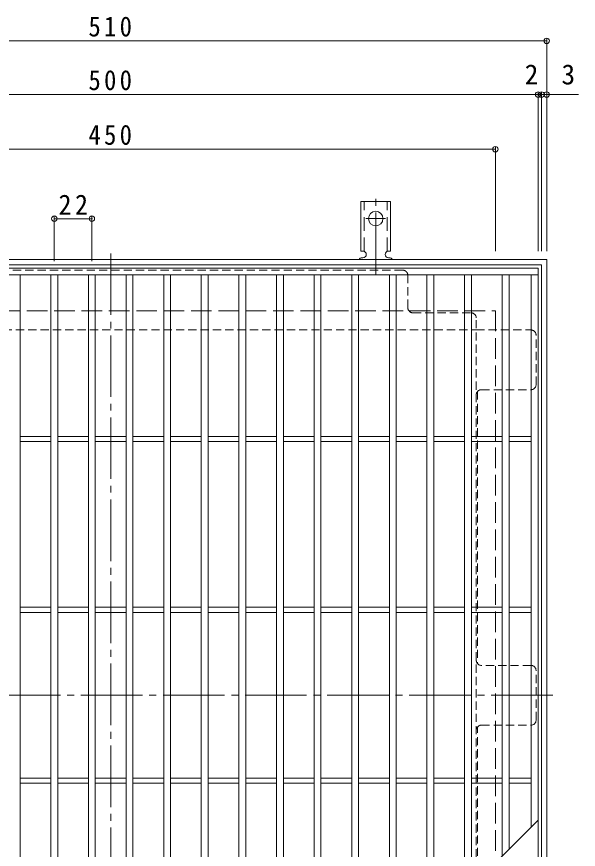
# Model space of a CAD drawing. Units: millimetres at full size, sheet at 1:4. Extents: x -887 to 1015, y -780 to 760.
# Drawn here: x -549.7 to -221.2, y 273 to 760.3 of the extents above; entities that cross this region are included whole.
import ezdxf
from ezdxf.enums import TextEntityAlignment as Align

# ---------------------------------------------------------------- set-up
doc = ezdxf.new("R2010")
doc.units = ezdxf.units.MM
doc.header["$LTSCALE"] = 4
doc.header["$PDMODE"] = 32
doc.header["$PDSIZE"] = 3.2
for name, pattern in [('CHAIN2', [12, 9, -1, 1, -1]), ('DASHED1', [1.8, 1.2, -0.6]), ('DASHED2', [3, 2, -1]), ('DASHED3', [4, 3, -1])]:
    doc.linetypes.add(name, pattern=pattern)
for name, color, linetype, lineweight in [('A-1_躯体', 2, 'Continuous', 9), ('A-2_仕上', 3, 'Continuous', 9), ('A-4_その他', 7, 'Continuous', 9), ('A-7_ハッチ', 2, 'Continuous', 9), ('A-A_ﾊｯﾁ-ﾜｸ', 3, 'Continuous', 9)]:
    doc.layers.add(name, color=color, linetype=linetype, lineweight=lineweight)
doc.styles.add('ＭＳ ゴシック', font='')
doc.styles.get('ＭＳ ゴシック').set_extended_font_data('MS Gothic')

msp = doc.modelspace()

# ---------------------------------------------------------------- linework, layer by layer
at = {"layer": 'A-1_躯体'}
for p, q in [((-242.713, 615.162), (-242.713, 111.162)), ((-239.713, 618.162), (-239.713, 108.162))]:
    msp.add_line(p, q, dxfattribs=at)
at = {"layer": 'A-1_躯体', "linetype": 'DASHED3'}
msp.add_line((-269.713, 588.162), (-269.713, 138.162), dxfattribs=at)
at = {"layer": 'A-1_躯体'}
for points in [[(-749.713, 108.162), (-749.713, 618.162), (-239.713, 618.162)], [(-746.713, 111.162), (-746.713, 615.162), (-242.713, 615.162)]]:
    msp.add_lwpolyline(points, dxfattribs=at)
at = {"layer": 'A-1_躯体', "linetype": 'DASHED3'}
msp.add_lwpolyline([(-719.713, 138.162), (-719.713, 588.162), (-269.713, 588.162)], dxfattribs=at)
at = {"layer": 'A-2_仕上'}
for p, q in [((-744.713, 613.162), (-244.712, 613.162)), ((-744.713, 609.162), (-244.712, 609.162)), ((-547.713, 117.162), (-547.713, 609.162)), ((-529.713, 117.162), (-529.713, 609.162)), ((-525.713, 117.162), (-525.713, 609.162)), ((-507.713, 117.162), (-507.713, 609.162)), ((-503.713, 117.162), (-503.713, 609.162)), ((-485.713, 117.162), (-485.713, 609.162)), ((-481.713, 117.162), (-481.713, 609.162)), ((-463.713, 117.162), (-463.713, 609.162)), ((-459.713, 117.162), (-459.713, 609.162)), ((-441.712, 117.162), (-441.712, 609.162)), ((-437.713, 117.162), (-437.713, 609.162)), ((-419.712, 117.162), (-419.712, 609.162)), ((-415.712, 119.163), (-415.712, 609.162)), ((-397.712, 137.163), (-397.712, 609.162)), ((-393.712, 141.163), (-393.712, 609.162)), ((-375.712, 159.163), (-375.712, 609.162)), ((-371.712, 163.163), (-371.712, 609.162)), ((-353.712, 181.163), (-353.712, 609.162)), ((-349.712, 185.163), (-349.712, 609.162)), ((-331.712, 203.163), (-331.712, 609.162)), ((-327.712, 207.163), (-327.712, 609.162)), ((-309.712, 225.163), (-309.712, 609.162)), ((-305.712, 229.163), (-305.712, 609.162)), ((-287.712, 247.164), (-287.712, 609.162)), ((-283.712, 251.163), (-283.712, 609.162)), ((-265.712, 269.164), (-265.712, 609.162)), ((-261.712, 273.164), (-261.712, 609.162)), ((-248.713, 609.162), (-248.713, 286.162)), ((-244.712, 613.162), (-244.712, 113.162)), ((-547.713, 514.662), (-529.713, 514.662)), ((-547.713, 511.662), (-529.713, 511.662)), ((-525.713, 514.662), (-507.713, 514.662)), ((-525.713, 511.662), (-507.713, 511.662)), ((-503.713, 514.662), (-485.713, 514.662)), ((-503.713, 511.662), (-485.713, 511.662)), ((-481.713, 514.662), (-463.713, 514.662)), ((-481.713, 511.662), (-463.713, 511.662)), ((-459.713, 514.662), (-441.712, 514.662)), ((-459.713, 511.662), (-441.712, 511.662)), ((-437.713, 514.662), (-419.712, 514.662)), ((-437.713, 511.662), (-419.712, 511.662)), ((-415.712, 514.662), (-397.712, 514.662)), ((-415.712, 511.662), (-397.712, 511.662)), ((-393.712, 514.662), (-375.712, 514.662)), ((-393.712, 511.662), (-375.712, 511.662)), ((-371.712, 514.662), (-353.712, 514.662)), ((-371.712, 511.662), (-353.712, 511.662)), ((-349.712, 514.662), (-331.712, 514.662)), ((-349.712, 511.662), (-331.712, 511.662)), ((-327.712, 514.662), (-309.712, 514.662)), ((-327.712, 511.662), (-309.712, 511.662)), ((-305.712, 514.662), (-287.712, 514.662)), ((-305.712, 511.662), (-287.712, 511.662)), ((-283.712, 514.662), (-265.712, 514.662)), ((-283.712, 511.662), (-265.712, 511.662)), ((-248.713, 514.662), (-261.712, 514.662)), ((-248.713, 511.662), (-261.712, 511.662)), ((-547.713, 414.662), (-529.713, 414.662)), ((-525.713, 414.662), (-507.713, 414.662)), ((-503.713, 414.662), (-485.713, 414.662)), ((-481.713, 414.662), (-463.713, 414.662)), ((-459.713, 414.662), (-441.712, 414.662)), ((-437.713, 414.662), (-419.712, 414.662)), ((-415.712, 414.662), (-397.712, 414.662)), ((-393.712, 414.662), (-375.712, 414.662)), ((-371.712, 414.662), (-353.712, 414.662)), ((-349.712, 414.662), (-331.712, 414.662)), ((-327.712, 414.662), (-309.712, 414.662)), ((-305.712, 414.662), (-287.712, 414.662)), ((-283.712, 414.662), (-265.712, 414.662)), ((-248.713, 414.662), (-261.712, 414.662)), ((-547.713, 411.662), (-529.713, 411.662)), ((-525.713, 411.662), (-507.713, 411.662)), ((-503.713, 411.662), (-485.713, 411.662)), ((-481.713, 411.662), (-463.713, 411.662)), ((-459.713, 411.662), (-441.712, 411.662)), ((-437.713, 411.662), (-419.712, 411.662)), ((-415.712, 411.662), (-397.712, 411.662)), ((-393.712, 411.662), (-375.712, 411.662)), ((-371.712, 411.662), (-353.712, 411.662)), ((-349.712, 411.662), (-331.712, 411.662)), ((-327.712, 411.662), (-309.712, 411.662)), ((-305.712, 411.662), (-287.712, 411.662)), ((-283.712, 411.662), (-265.712, 411.662)), ((-248.713, 411.662), (-261.712, 411.662)), ((-547.713, 314.662), (-529.713, 314.662)), ((-525.713, 314.662), (-507.713, 314.662)), ((-503.713, 314.662), (-485.713, 314.662)), ((-481.713, 314.662), (-463.713, 314.662)), ((-459.713, 314.662), (-441.712, 314.662)), ((-437.713, 314.662), (-419.712, 314.662)), ((-415.712, 314.662), (-397.712, 314.662)), ((-393.712, 314.662), (-375.712, 314.662)), ((-371.712, 314.662), (-353.712, 314.662)), ((-349.712, 314.662), (-331.712, 314.662)), ((-327.712, 314.662), (-309.712, 314.662)), ((-305.712, 314.662), (-287.712, 314.662)), ((-283.712, 314.662), (-265.712, 314.662)), ((-248.713, 314.662), (-261.712, 314.662)), ((-547.713, 311.662), (-529.713, 311.662)), ((-525.713, 311.662), (-507.713, 311.662)), ((-503.713, 311.662), (-485.713, 311.662)), ((-481.713, 311.662), (-463.713, 311.662)), ((-459.713, 311.662), (-441.712, 311.662)), ((-437.713, 311.662), (-419.712, 311.662)), ((-415.712, 311.662), (-397.712, 311.662)), ((-393.712, 311.662), (-375.712, 311.662)), ((-371.712, 311.662), (-353.712, 311.662)), ((-349.712, 311.662), (-331.712, 311.662)), ((-327.712, 311.662), (-309.712, 311.662)), ((-305.712, 311.662), (-287.712, 311.662)), ((-283.712, 311.662), (-265.712, 311.662)), ((-248.713, 311.662), (-261.712, 311.662)), ((-244.713, 290.162), (-421.713, 113.162))]:
    msp.add_line(p, q, dxfattribs=at)
at = {"layer": 'A-4_その他'}
for p, q in [((-749.713, 746.125), (-239.713, 746.125)), ((-239.713, 747.325), (-239.713, 623.162)), ((-744.713, 714.737), (-244.713, 714.737)), ((-244.713, 715.937), (-244.713, 623.162)), ((-244.713, 714.737), (-242.713, 714.737)), ((-242.713, 715.937), (-242.713, 623.162)), ((-242.713, 714.737), (-221.196, 714.737)), ((-719.713, 682.741), (-269.713, 682.741)), ((-269.713, 683.941), (-269.713, 623.162)), ((-527.713, 643.268), (-527.713, 617.162)), ((-505.713, 643.268), (-505.713, 617.162)), ((-527.713, 642.068), (-505.713, 642.068))]:
    msp.add_line(p, q, dxfattribs=at)
for p in [(-239.713, 746.125), (-244.713, 714.737), (-242.713, 714.737), (-239.713, 714.737), (-269.713, 682.741), (-527.713, 642.068), (-505.713, 642.068)]:
    msp.add_point(p, dxfattribs=at)
at = {"layer": 'A-7_ハッチ', "linetype": 'CHAIN2'}
for p, q in [((-494.713, 621.759), (-494.713, 104.565)), ((-236.116, 363.162), (-753.31, 363.162))]:
    msp.add_line(p, q, dxfattribs=at)
at = {"layer": 'A-7_ハッチ', "linetype": 'DASHED1'}
for p, q in [((-323.914, 611.966), (-665.512, 611.966)), ((-320.914, 589.966), (-320.914, 608.966)), ((-317.914, 586.966), (-283.913, 586.966)), ((-280.913, 253.962), (-280.913, 583.966)), ((-708.513, 576.966), (-280.913, 576.966)), ((-280.913, 576.966), (-248.909, 576.966)), ((-245.909, 544.965), (-245.909, 573.966)), ((-280.113, 541.009), (-280.113, 381.623)), ((-277.913, 541.965), (-248.909, 541.965)), ((-248.909, 380.663), (-277.913, 380.663)), ((-245.909, 348.662), (-245.909, 377.663)), ((-280.113, 254.762), (-280.113, 344.701)), ((-277.913, 345.662), (-248.909, 345.662))]:
    msp.add_line(p, q, dxfattribs=at)
for centre, start, end in [((-323.914, 608.966), 0, 90), ((-317.914, 589.966), 180, 270), ((-283.913, 583.966), 0, 90), ((-248.909, 573.966), 0, 90), ((-277.913, 538.965), 90, 180), ((-248.909, 544.965), 270, 0), ((-277.913, 383.663), 180, 270), ((-248.909, 377.663), 0, 90), ((-248.909, 348.662), 270, 0), ((-277.913, 342.662), 90, 180)]:
    msp.add_arc(centre, 3, start, end, dxfattribs=at)
at = {"layer": 'A-A_ﾊｯﾁ-ﾜｸ', "color": 7, "linetype": 'CHAIN2'}
for p, q in [((-339.713, 609.694), (-339.713, 657.095)), ((-345.489, 642.162), (-333.937, 642.162))]:
    msp.add_line(p, q, dxfattribs=at)
at = {"layer": 'A-A_ﾊｯﾁ-ﾜｸ'}
for p, q in [((-348.463, 623.162), (-348.463, 652.162)), ((-330.963, 652.162), (-348.463, 652.162)), ((-330.963, 623.162), (-330.963, 652.162)), ((-348.463, 623.162), (-347.213, 623.162)), ((-347.713, 619.162), (-347.213, 619.162)), ((-332.218, 619.162), (-331.704, 619.162)), ((-330.963, 623.162), (-332.213, 623.162))]:
    msp.add_line(p, q, dxfattribs=at)
at = {"layer": 'A-A_ﾊｯﾁ-ﾜｸ', "linetype": 'DASHED2'}
for p, q in [((-346.463, 623.016), (-346.463, 652.162)), ((-332.963, 623.016), (-332.963, 652.162))]:
    msp.add_line(p, q, dxfattribs=at)
at = {"layer": 'A-A_ﾊｯﾁ-ﾜｸ'}
msp.add_circle((-339.713, 642.162), 4.25, dxfattribs=at)
for centre, start, end in [((-347.713, 617.162), 90.27597, 150.00049), ((-347.213, 621.162), 270, 90), ((-332.213, 621.162), 90, 269.86671), ((-331.713, 617.162), 29.99928, 89.75838)]:
    msp.add_arc(centre, 2, start, end, dxfattribs=at)

# ---------------------------------------------------------------- texts
at = {"layer": 'A-4_その他', "color": 2, "style": 'ＭＳ ゴシック'}
for s, p in [('2', (-252.576, 717.137)), ('3', (-231.057, 717.137))]:
    msp.add_text(s, height=11.73, dxfattribs=at).set_placement(p, align=Align.BOTTOM_LEFT)
at = {"layer": 'A-4_その他', "color": 2, "char_height": 11.73, "attachment_point": 7, "style": 'ＭＳ ゴシック'}
for s, insert in [('\\T1.27;\\W0.9;510', (-507.713, 748.525)), ('\\T1.27;\\W0.9;500', (-507.713, 717.137)), ('\\T1.27;\\W0.9;450', (-507.713, 685.141)), ('\\T1.27;\\W0.95;22', (-525.213, 644.468))]:
    msp.add_mtext(s, dxfattribs=dict(at, insert=insert))

doc.saveas('drawing.dxf')
